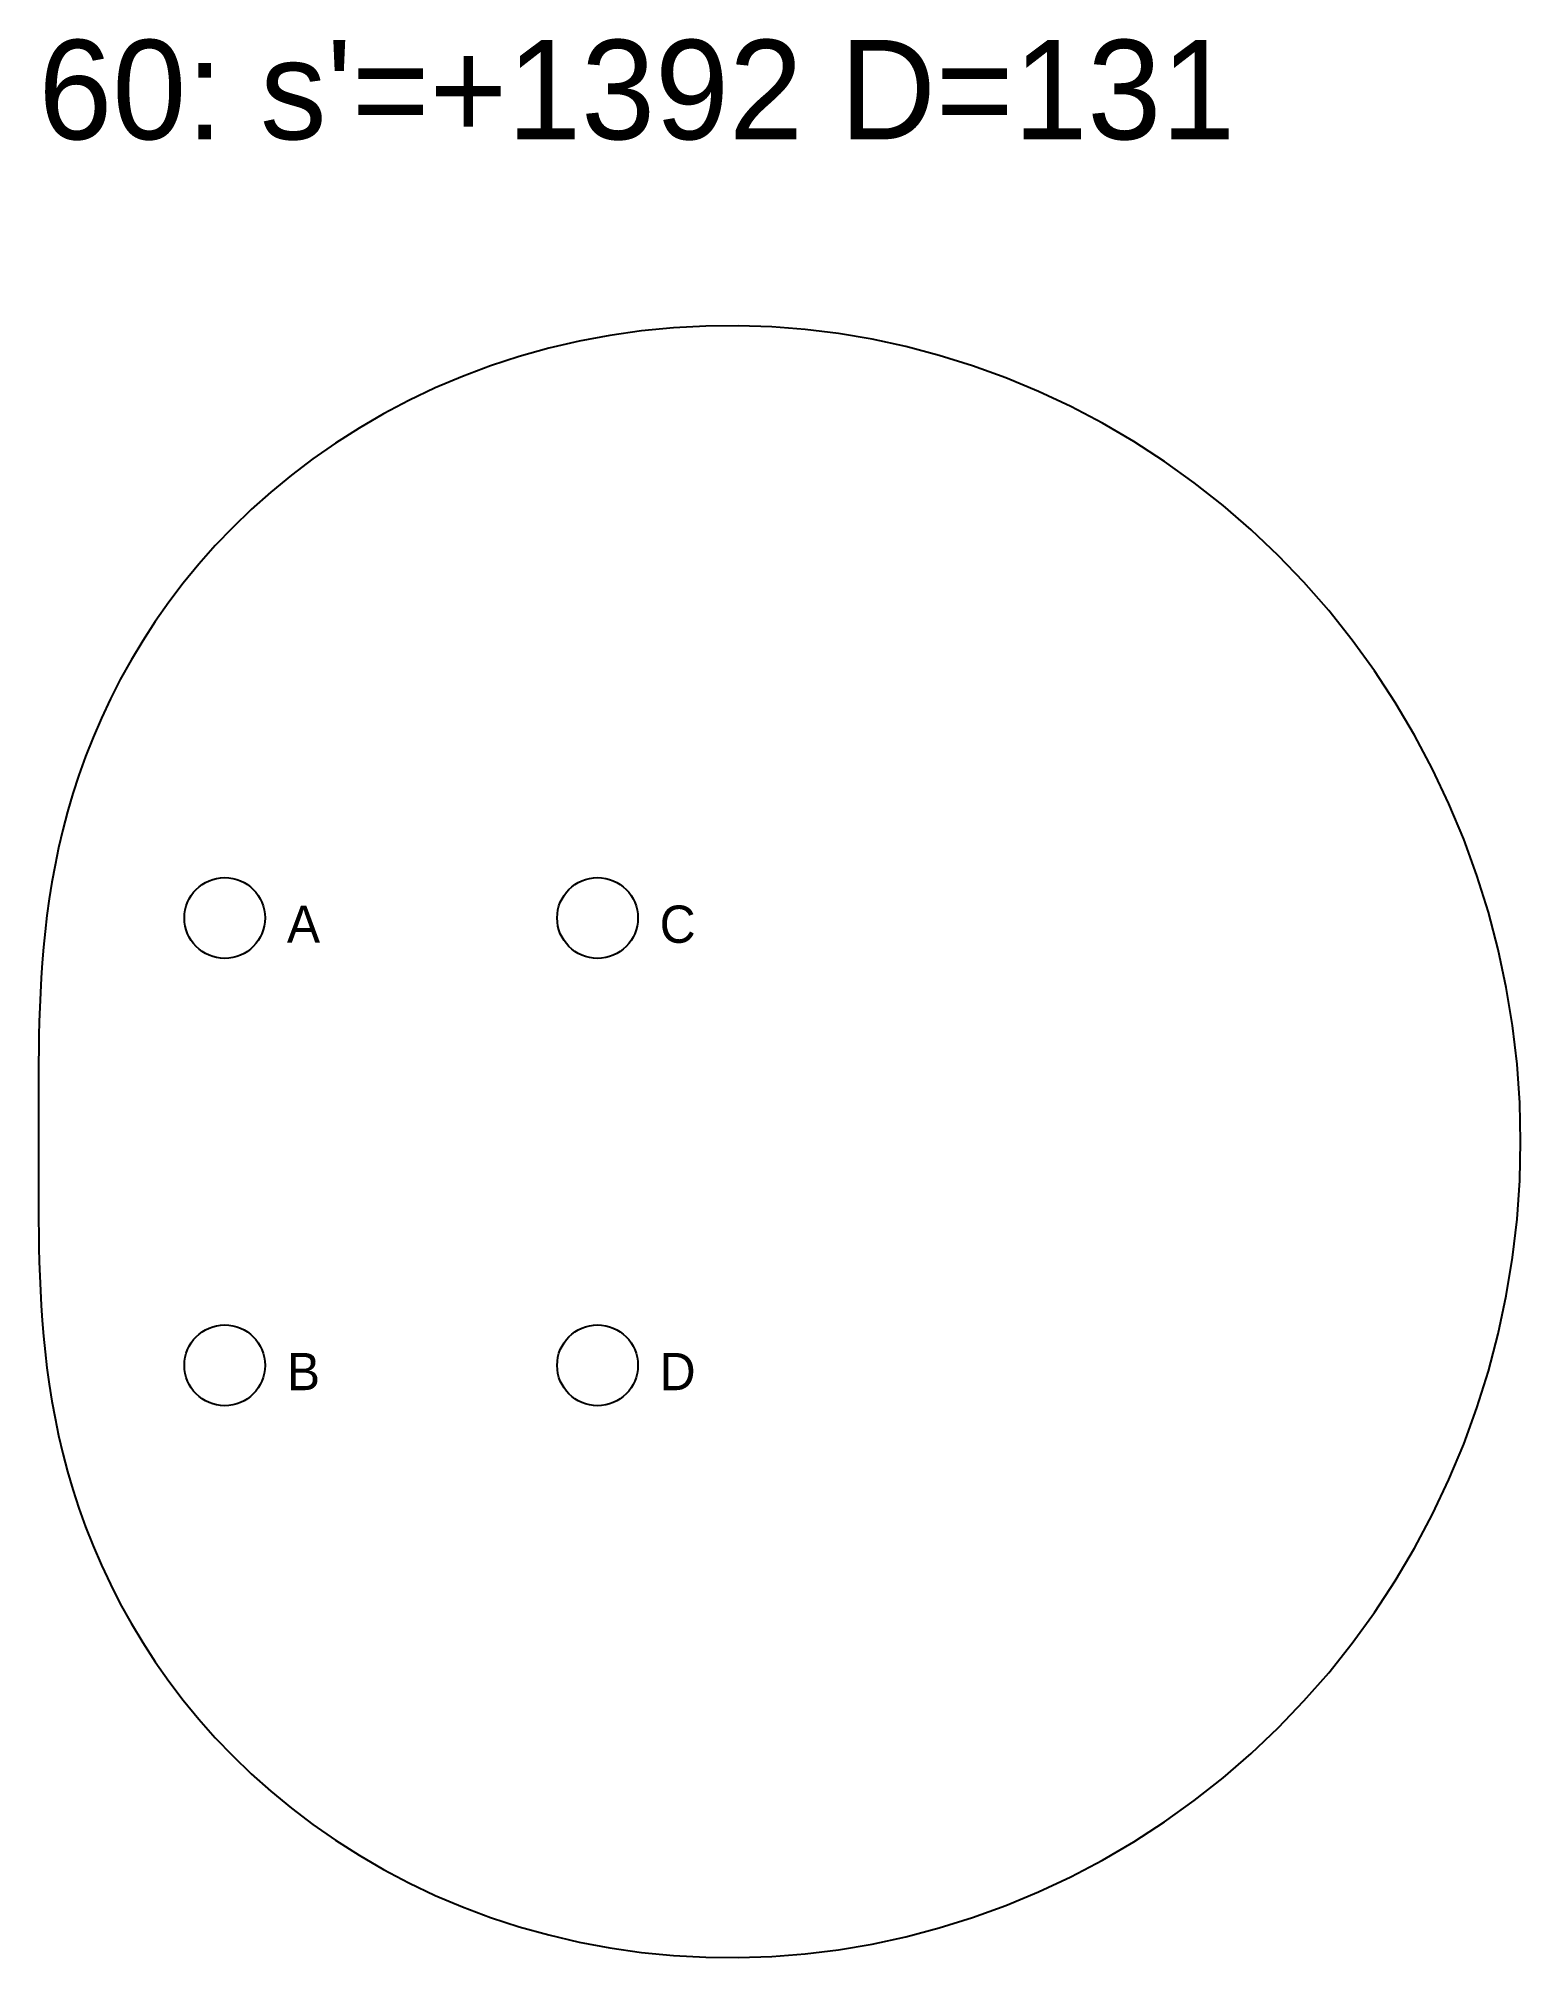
# Model space of a CAD drawing. Header units: millimetres. Extents: x 0 to 119, y -66 to 89.
import ezdxf

# ---------------------------------------------------------------- set-up
doc = ezdxf.new("R2010")
doc.units = ezdxf.units.MM
for name, color, linetype in [('DOWEL', 5, 'CONTINUOUS'), ('SLAB_00', 2, 'CONTINUOUS'), ('TEXT', 1, 'CONTINUOUS')]:
    doc.layers.add(name, color=color, linetype=linetype)

msp = doc.modelspace()

# ---------------------------------------------------------------- linework, layer by layer
at = {"layer": 'DOWEL'}
for centre in [(15, 18), (45, 18), (15, -18), (45, -18)]:
    msp.add_circle(centre, 3.25, dxfattribs=at)
at = {"layer": 'SLAB_00'}
msp.add_lwpolyline([(119.29, 0), (119.217, 3.122), (119, 6.236), (118.637, 9.335), (118.132, 12.411), (117.485, 15.457), (116.698, 18.466), (115.773, 21.43), (114.714, 24.342), (113.523, 27.196), (112.204, 29.985), (110.762, 32.702), (109.2, 35.341), (107.523, 37.897), (105.735, 40.364), (103.844, 42.736), (101.852, 45.009), (99.768, 47.179), (97.595, 49.24), (95.342, 51.189), (93.014, 53.024), (90.617, 54.74), (88.159, 56.335), (85.646, 57.807), (83.085, 59.154), (80.484, 60.375), (77.848, 61.469), (75.184, 62.435), (72.501, 63.273), (69.804, 63.984), (67.101, 64.568), (64.397, 65.025), (61.7, 65.359), (59.016, 65.57), (56.351, 65.66), (53.711, 65.633), (51.102, 65.49), (48.529, 65.236), (45.997, 64.874), (43.513, 64.407), (41.079, 63.839), (38.701, 63.175), (36.383, 62.419), (34.128, 61.575), (31.94, 60.649), (29.823, 59.645), (27.777, 58.569), (25.807, 57.424), (23.914, 56.218), (22.099, 54.954), (20.365, 53.639), (18.711, 52.277), (17.138, 50.873), (15.648, 49.433), (14.239, 47.961), (12.911, 46.463), (11.664, 44.944), (10.496, 43.407), (9.407, 41.858), (8.394, 40.301), (7.456, 38.741), (6.59, 37.18), (5.795, 35.622), (5.067, 34.072), (4.405, 32.533), (3.805, 31.006), (3.265, 29.495), (2.78, 28.003), (2.349, 26.531), (1.968, 25.081), (1.632, 23.654), (1.34, 22.253), (1.088, 20.877), (0.872, 19.528), (0.689, 18.205), (0.535, 16.909), (0.409, 15.64), (0.305, 14.396), (0.223, 13.179), (0.158, 11.985), (0.108, 10.815), (0.071, 9.667), (0.045, 8.539), (0.026, 7.429), (0.014, 6.336), (0.007, 5.257), (0.003, 4.191), (0.001, 3.134), (0, 2.085), (0, 1.041), (0, 0), (0, -1.041), (0, -2.085), (0.001, -3.134), (0.003, -4.191), (0.007, -5.257), (0.014, -6.336), (0.026, -7.429), (0.045, -8.539), (0.071, -9.667), (0.108, -10.815), (0.158, -11.985), (0.223, -13.179), (0.305, -14.396), (0.409, -15.64), (0.535, -16.909), (0.689, -18.205), (0.872, -19.528), (1.088, -20.877), (1.34, -22.253), (1.632, -23.654), (1.968, -25.081), (2.349, -26.531), (2.78, -28.003), (3.265, -29.495), (3.805, -31.006), (4.405, -32.533), (5.067, -34.072), (5.795, -35.622), (6.59, -37.18), (7.456, -38.741), (8.394, -40.301), (9.407, -41.858), (10.496, -43.407), (11.664, -44.944), (12.911, -46.463), (14.239, -47.961), (15.648, -49.433), (17.138, -50.873), (18.711, -52.277), (20.365, -53.639), (22.099, -54.954), (23.914, -56.218), (25.807, -57.424), (27.777, -58.569), (29.823, -59.645), (31.94, -60.649), (34.128, -61.575), (36.383, -62.419), (38.701, -63.175), (41.079, -63.839), (43.513, -64.407), (45.997, -64.874), (48.529, -65.236), (51.102, -65.49), (53.711, -65.633), (56.351, -65.66), (59.016, -65.57), (61.7, -65.359), (64.397, -65.025), (67.101, -64.568), (69.804, -63.984), (72.501, -63.273), (75.184, -62.435), (77.848, -61.469), (80.484, -60.375), (83.085, -59.154), (85.646, -57.807), (88.159, -56.335), (90.617, -54.74), (93.014, -53.024), (95.342, -51.189), (97.595, -49.24), (99.768, -47.179), (101.852, -45.009), (103.844, -42.736), (105.735, -40.364), (107.523, -37.897), (109.2, -35.341), (110.762, -32.702), (112.204, -29.985), (113.523, -27.196), (114.714, -24.342), (115.773, -21.43), (116.698, -18.466), (117.485, -15.457), (118.132, -12.411), (118.637, -9.335), (119, -6.236), (119.217, -3.122)], close=True, dxfattribs=at)

# ---------------------------------------------------------------- texts
at = {"layer": 'DOWEL'}
for s, p in [('A', (20, 16)), ('C', (50, 16)), ('B', (20, -20)), ('D', (50, -20))]:
    msp.add_text(s, height=3, dxfattribs=at).set_placement(p)
at = {"layer": 'TEXT'}
msp.add_text("60: s'=+1392 D=131", height=8, dxfattribs=at).set_placement((0, 80.66))

doc.saveas('drawing.dxf')
